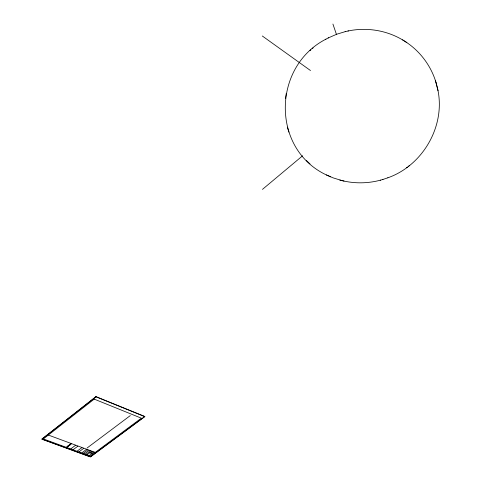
<?xml version="1.0" encoding="UTF-8"?>
<svg xmlns="http://www.w3.org/2000/svg" width="481" height="481" viewBox="0 0 481 481"><rect width="100%" height="100%" fill="white"/><g stroke="black" fill="none" stroke-linecap="round" stroke-linejoin="round"><path stroke-width="0.72" d="M325.914 39.171C271.621 67.045 271.122 150.806 328.276 175.799M285.48 98.467L285.84 96.164M285.918 95.641L286.279 93.374M310.005 50.667L310.912 49.868M312.283 48.653L313.107 47.932M262.458 189.376L302.615 155.778M387.8 177.814C423.286 165.338 446.218 125.024 437.482 88.209M66.342 447.15L70.96 443.626M66.883 447.348L71.501 443.825M70.887 448.815L75.511 445.31M73.22 449.669L77.838 446.176M406.565 167.743L407.443 167.087M408.628 166.179L409.596 165.446M77.194 451.13L81.818 447.643M79.058 451.815L83.682 448.334M87.145 447.961L130.273 415.608M81.848 452.837L86.472 449.368M83.213 453.336L87.843 449.873M84.578 453.836L89.207 450.378M85.937 454.335L90.566 450.883M87.085 454.755L91.709 451.304M90.927 453.138L92.827 451.719M89.316 455.573L93.945 452.134M328.192 37.969L336.658 34.247L345.526 31.56M325.481 39.406L328.517 37.795M387.908 177.772L382.828 179.491M342.364 180.682C354.852 183.724 368.109 183.495 380.507 180.147M380.255 180.219L382.96 179.449M348.016 31.006C367.135 26.948 387.836 30.465 404.353 40.987M345.142 31.65L348.521 30.892M326.377 174.922L333.038 177.832L341.54 180.477M339.802 180.05L344.017 181.09M69.414 444.805L69.955 445.003M89.809 452.723L92.039 453.547M67.875 445.977L68.416 446.176M48.347 435.046L95.25 452.405M328.782 176.022L330.615 176.864M404.966 41.384C419.877 50.83 431.156 65.855 436.093 82.804M402.537 39.839L406.83 42.568M262.295 35.979L310.492 70.533M306.349 160.444L308.087 162.091M308.273 162.271L309.98 163.889M332.918 24.05L336.538 34.662M287.385 127.128L288.107 129.515M288.173 129.744L288.895 132.131M436.141 83.021L438.029 90.717M435.353 80.333L437.427 88.005M95.947 396.627L41.763 439.135L90.434 456.95L144.943 416.54L95.947 396.627M95.984 396.801L42.057 439.099L90.398 456.8L144.649 416.576L95.984 396.801M94.198 399.116L43.374 438.943L90.242 456.12L141.366 418.181L94.198 399.116"/></g></svg>
